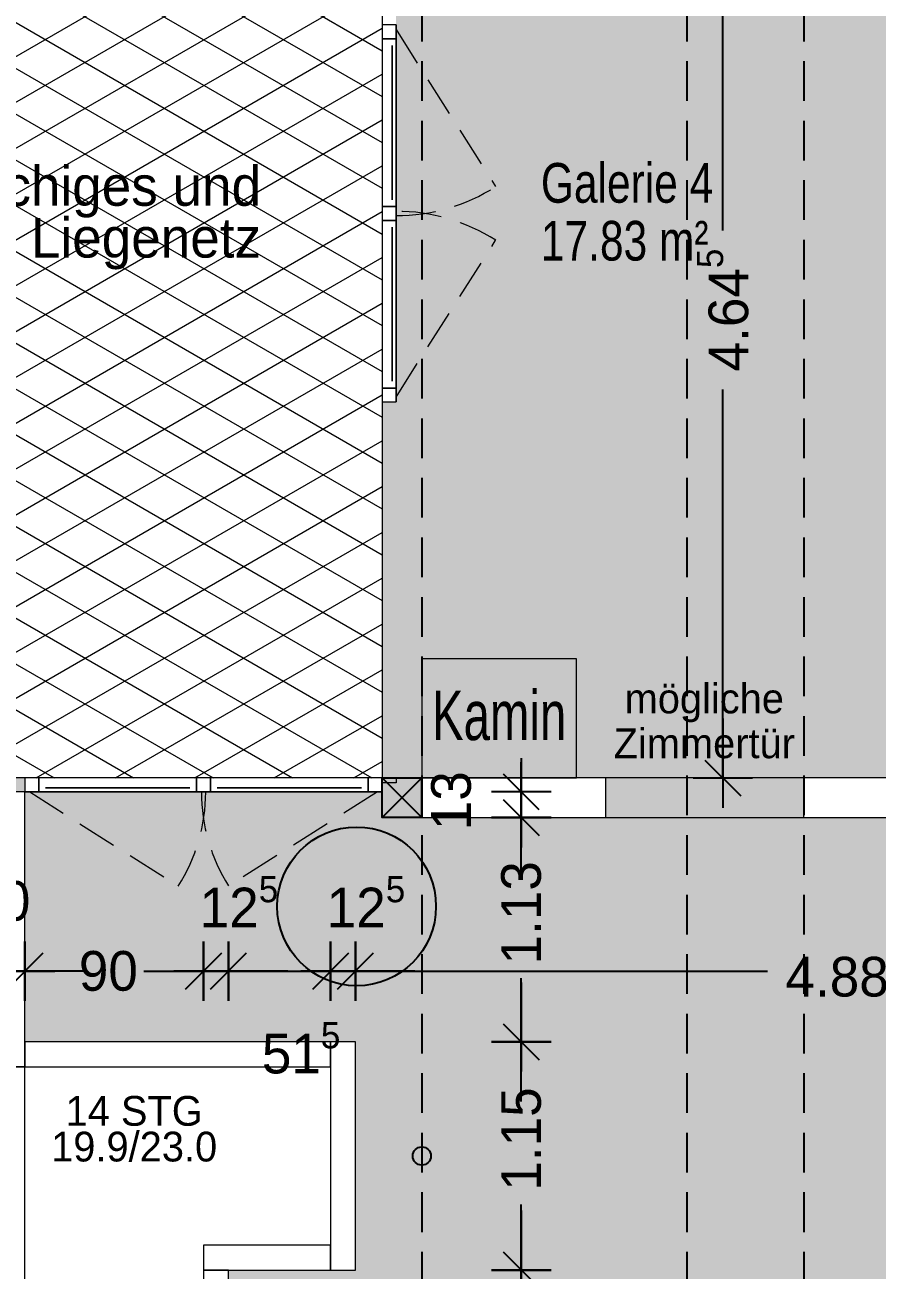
# Model space of a CAD drawing. Header units: metres. Extents: x 153 to 178.7, y 22.9 to 52.7.
# Drawn here: x 165.9 to 170.19, y 32.13 to 38.41 of the extents above; entities that cross this region are included whole.
import ezdxf

# ---------------------------------------------------------------- set-up
doc = ezdxf.new("R2010")
doc.units = ezdxf.units.M
doc.header["$XCLIPFRAME"] = 2
doc.header["$PDMODE"] = 65
for name, pattern in [('AUSGEZOGEN', [0]), ('PUNKT2_S9', [0.1, 0, -0.1]), ('VERDECKT2_S2', [0.27, 0.2, -0.07])]:
    doc.linetypes.add(name, pattern=pattern)
for name, color, linetype, lineweight in [('Allgemein01', 7, 'AUSGEZOGEN', 13), ('Allgemein03', 7, 'AUSGEZOGEN', 25), ('Fenster', 7, 'AUSGEZOGEN', 13), ('Fenster-Flügel', 7, 'VERDECKT2_S2', 13), ('Fensterbank', 7, 'AUSGEZOGEN', 13), ('Pfosten_ Stützen', 7, 'AUSGEZOGEN', 13), ('Raum', 250, 'AUSGEZOGEN', 13), ('Raumbezeichnung', 7, 'AUSGEZOGEN', 13), ('Sanitär', 7, 'AUSGEZOGEN', 25), ('Standard', 7, 'AUSGEZOGEN', 25), ('Text Allgemein', 7, 'AUSGEZOGEN', 13), ('Treppe', 7, 'AUSGEZOGEN', 13), ('Wand Holz nicht tragend', 7, 'AUSGEZOGEN', 13), ('Wand Holz tragend', 7, 'AUSGEZOGEN', 13), ('Wohnfläche-Rohbau', 7, 'AUSGEZOGEN', 13)]:
    doc.layers.add(name, color=color, linetype=linetype, lineweight=lineweight)
doc.styles.add('ARIAL', font='arial.ttf')
doc.styles.add('Posterama Text Light', font='')
doc.styles.get('Posterama Text Light').set_extended_font_data('Posterama Text Light')
doc.dimstyles.new('DIMSTYLE_18', dxfattribs={"dimtxt": 0.2, "dimasz": 0.3, "dimexe": 0, "dimexo": 1e-06, "dimgap": 0.1, "dimtad": 0, "dimrnd": 0.005, "dimzin": 4, "dimdsep": 46, "dimtxsty": 'Posterama Text Light', "dimblk1": 'ALL_ML_STRICH', "dimblk2": 'ALL_ML_STRICH', "dimsah": 1, "dimcen": 0, "dimse1": 1, "dimse2": 1, "dimclrd": 7, "dimclre": 7, "dimclrt": 7, "dimadec": 0, "dimazin": 0, "dimtfac": 1, "dimtdec": 0, "dimtix": 1, "dimtmove": 2, "dimatfit": 3, "dimfxl": 0, "dimtzin": 0, "dimlwd": 0, "dimlwe": 25, "dimarcsym": 0})
doc.dimstyles.new('DIMSTYLE_19', dxfattribs={"dimtxt": 0.2, "dimasz": 0.3, "dimexe": 0, "dimexo": 1e-06, "dimgap": 0.1, "dimtad": 0, "dimdec": 3, "dimrnd": 0.005, "dimzin": 4, "dimdsep": 46, "dimtxsty": 'Posterama Text Light', "dimblk1": 'ALL_ML_STRICH', "dimblk2": 'ALL_ML_STRICH', "dimsah": 1, "dimcen": 0, "dimse1": 1, "dimse2": 1, "dimclrd": 7, "dimclre": 7, "dimclrt": 7, "dimadec": 0, "dimazin": 0, "dimtfac": 1, "dimtdec": 0, "dimtix": 1, "dimtmove": 2, "dimatfit": 3, "dimfxl": 0, "dimtzin": 0, "dimlwd": 0, "dimlwe": 25, "dimarcsym": 0})
doc.dimstyles.new('DIMSTYLE_20', dxfattribs={"dimtxt": 0.2, "dimasz": 0.3, "dimexe": 0, "dimexo": 1e-06, "dimgap": 0.1, "dimtad": 2, "dimdec": 1, "dimlfac": 100, "dimrnd": 0.5, "dimzin": 4, "dimdsep": 46, "dimtxsty": 'Posterama Text Light', "dimblk1": 'ALL_ML_STRICH', "dimblk2": 'ALL_ML_STRICH', "dimsah": 1, "dimcen": 0, "dimse1": 1, "dimse2": 1, "dimclrd": 7, "dimclre": 7, "dimclrt": 7, "dimadec": 0, "dimazin": 0, "dimtfac": 1, "dimtdec": 0, "dimtix": 1, "dimtmove": 2, "dimatfit": 3, "dimfxl": 0, "dimtvp": 1.2, "dimtzin": 0, "dimlwd": 0, "dimlwe": 25, "dimarcsym": 0})
doc.dimstyles.new('DIMSTYLE_21', dxfattribs={"dimtxt": 0.2, "dimasz": 0.3, "dimexe": 0, "dimexo": 1e-06, "dimgap": 0.1, "dimtad": 2, "dimdec": 1, "dimlfac": 100, "dimrnd": 0.5, "dimzin": 4, "dimdsep": 46, "dimtxsty": 'Posterama Text Light', "dimblk1": 'ALL_ML_STRICH', "dimblk2": 'ALL_ML_STRICH', "dimsah": 1, "dimcen": 0, "dimse1": 1, "dimse2": 1, "dimclrd": 7, "dimclre": 7, "dimclrt": 7, "dimadec": 0, "dimazin": 0, "dimtfac": 1, "dimtdec": 0, "dimtix": 1, "dimtmove": 2, "dimatfit": 3, "dimfxl": 0, "dimtvp": 1.2, "dimtzin": 0, "dimlwd": 0, "dimlwe": 25, "dimarcsym": 0})
doc.dimstyles.new('DIMSTYLE_23', dxfattribs={"dimtxt": 0.2, "dimasz": 0.3, "dimexe": 0, "dimexo": 1e-06, "dimgap": 0.1, "dimtad": 0, "dimdec": 1, "dimlfac": 100, "dimrnd": 0.5, "dimzin": 4, "dimdsep": 46, "dimtxsty": 'Posterama Text Light', "dimblk1": 'ALL_ML_STRICH', "dimblk2": 'ALL_ML_STRICH', "dimsah": 1, "dimcen": 0, "dimse1": 1, "dimse2": 1, "dimclrd": 7, "dimclre": 7, "dimclrt": 7, "dimadec": 0, "dimazin": 0, "dimtfac": 1, "dimtdec": 0, "dimtix": 1, "dimtmove": 2, "dimatfit": 3, "dimfxl": 0, "dimtzin": 0, "dimlwd": 0, "dimlwe": 25, "dimarcsym": 0})
doc.dimstyles.new('DIMSTYLE_25', dxfattribs={"dimtxt": 0.2, "dimasz": 0.3, "dimexe": 0, "dimexo": 1e-06, "dimgap": 0.1, "dimtad": 0, "dimdec": 1, "dimlfac": 100, "dimrnd": 0.5, "dimzin": 4, "dimdsep": 46, "dimtxsty": 'Posterama Text Light', "dimblk1": 'ALL_ML_STRICH', "dimblk2": 'ALL_ML_STRICH', "dimsah": 1, "dimcen": 0, "dimse1": 1, "dimse2": 1, "dimclrd": 7, "dimclre": 7, "dimclrt": 7, "dimadec": 0, "dimazin": 0, "dimtfac": 1, "dimtdec": 0, "dimtix": 1, "dimtmove": 2, "dimatfit": 3, "dimfxl": 0, "dimtvp": 1.2, "dimtzin": 0, "dimlwd": 0, "dimlwe": 25, "dimarcsym": 0})
picture_1 = doc.add_image_def('image1.jpg', size_in_pixel=(256, 256))

# ---------------------------------------------------------------- blocks, each defined once
blk = doc.blocks.new('COMPLEXOBJECT_3')
at = {"layer": 'Standard', "linetype": 'AUSGEZOGEN', "lineweight": 25, "transparency": 33554687}
blk.add_hatch(color=31, dxfattribs=at).paths.add_polyline_path([(167.6978, 34.6148), (167.6978, 34.4148), (167.8978, 34.4148), (167.8978, 34.6148)])
at = {"layer": 'Standard', "color": 7, "linetype": 'AUSGEZOGEN', "lineweight": 25, "transparency": 33554687}
blk.add_lwpolyline([(167.6978, 34.6148), (167.8978, 34.6148), (167.8978, 34.4148), (167.6978, 34.4148), (167.6978, 34.6148)], close=True, dxfattribs=at)
blk = doc.blocks.new('COMPLEXOBJECT_18')
at = {"layer": 'Standard', "linetype": 'AUSGEZOGEN', "lineweight": 13, "transparency": 33554687}
blk.add_hatch(color=252, dxfattribs=at).paths.add_polyline_path([(168.8228, 34.6148), (168.8228, 34.4148), (169.8228, 34.4148), (169.8228, 34.6148)])
at = {"layer": 'Standard', "color": 252, "linetype": 'AUSGEZOGEN', "lineweight": 13, "transparency": 33554687}
blk.add_lwpolyline([(168.8228, 34.6148), (168.8228, 34.4148), (169.8228, 34.4148), (169.8228, 34.6148), (168.8228, 34.6148)], close=True, dxfattribs=at)
blk = doc.blocks.new('ALL_ML_STRICH')
at = {"color": 0, "linetype": 'ByBlock', "lineweight": -2}
for p, q in [((0, -0.5), (0, 0.5)), ((-0.3, -0.3), (0.3, 0.3)), ((-1, 0), (0.5, 0))]:
    blk.add_line(p, q, dxfattribs=at)
blk = doc.blocks.new('*D93')
at = {"layer": 'DEFPOINTS', "color": 7, "linetype": 'AUSGEZOGEN', "lineweight": 25, "transparency": 33554687}
for p in [(167.5628, 32.1348), (166.9228, 31.0552), (168.399, 31.0552)]:
    blk.add_point(p, dxfattribs=at)
at = {"layer": 'Standard', "color": 7, "linetype": 'AUSGEZOGEN', "lineweight": -2, "transparency": 33554687}
for p, q in [((168.399, 31.9606), (168.399, 32.1348)), ((168.399, 31.0552), (168.399, 31.3006))]:
    blk.add_line(p, q, dxfattribs=at)
at = {"layer": 'Standard', "color": 7, "linetype": 'AUSGEZOGEN', "lineweight": 25, "transparency": 33554687, "xscale": 0.3, "yscale": 0.3, "zscale": 0.3}
for p, rotation in [((168.399, 32.1348), 90), ((168.399, 31.0552), 270)]:
    blk.add_blockref('ALL_ML_STRICH', p, dxfattribs=dict(at, rotation=rotation))
at = {"layer": 'Standard', "color": 7, "linetype": 'AUSGEZOGEN', "lineweight": 25, "transparency": 33554687, "insert": (168.399, 31.6306), "char_height": 0.2, "width": 0.8, "attachment_point": 5, "rotation": 90, "style": 'Posterama Text Light'}
blk.add_mtext('\\A1;{\\A1;{1.08\\H0.132000;\\S^ ;}}', dxfattribs=at)
blk = doc.blocks.new('*D94')
at = {"layer": 'DEFPOINTS', "color": 7, "linetype": 'AUSGEZOGEN', "lineweight": 25, "transparency": 33554687}
for p in [(167.5628, 33.2848), (167.5628, 32.1348), (168.399, 32.1348)]:
    blk.add_point(p, dxfattribs=at)
at = {"layer": 'Standard', "color": 7, "linetype": 'AUSGEZOGEN', "lineweight": -2, "transparency": 33554687}
for p, q in [((168.399, 33.1254), (168.399, 33.2848)), ((168.399, 32.1348), (168.399, 32.4654))]:
    blk.add_line(p, q, dxfattribs=at)
at = {"layer": 'Standard', "color": 7, "linetype": 'AUSGEZOGEN', "lineweight": 25, "transparency": 33554687, "xscale": 0.3, "yscale": 0.3, "zscale": 0.3}
for p, rotation in [((168.399, 33.2848), 90), ((168.399, 32.1348), 270)]:
    blk.add_blockref('ALL_ML_STRICH', p, dxfattribs=dict(at, rotation=rotation))
at = {"layer": 'Standard', "color": 7, "linetype": 'AUSGEZOGEN', "lineweight": 25, "transparency": 33554687, "insert": (168.399, 32.7954), "char_height": 0.2, "width": 0.8, "attachment_point": 5, "rotation": 90, "style": 'Posterama Text Light'}
blk.add_mtext('\\A1;{\\A1;{1.15\\H0.132000;\\S^ ;}}', dxfattribs=at)
blk = doc.blocks.new('*D95')
at = {"layer": 'DEFPOINTS', "color": 7, "linetype": 'AUSGEZOGEN', "lineweight": 25, "transparency": 33554687}
for p in [(167.6978, 34.4148), (167.5628, 33.2848), (168.399, 33.2848)]:
    blk.add_point(p, dxfattribs=at)
at = {"layer": 'Standard', "color": 7, "linetype": 'AUSGEZOGEN', "lineweight": -2, "transparency": 33554687}
for p, q in [((168.399, 34.2654), (168.399, 34.4148)), ((168.399, 33.2848), (168.399, 33.6054))]:
    blk.add_line(p, q, dxfattribs=at)
at = {"layer": 'Standard', "color": 7, "linetype": 'AUSGEZOGEN', "lineweight": 25, "transparency": 33554687, "xscale": 0.3, "yscale": 0.3, "zscale": 0.3}
for p, rotation in [((168.399, 34.4148), 90), ((168.399, 33.2848), 270)]:
    blk.add_blockref('ALL_ML_STRICH', p, dxfattribs=dict(at, rotation=rotation))
at = {"layer": 'Standard', "color": 7, "linetype": 'AUSGEZOGEN', "lineweight": 25, "transparency": 33554687, "insert": (168.399, 33.9354), "char_height": 0.2, "width": 0.8, "attachment_point": 5, "rotation": 90, "style": 'Posterama Text Light'}
blk.add_mtext('\\A1;{\\A1;{1.13\\H0.132000;\\S^ ;}}', dxfattribs=at)
blk = doc.blocks.new('*D96')
at = {"layer": 'DEFPOINTS', "color": 7, "linetype": 'AUSGEZOGEN', "lineweight": 25, "transparency": 33554687}
for p in [(165.8978, 34.5448), (167.6978, 34.4148), (168.399, 34.4148)]:
    blk.add_point(p, dxfattribs=at)
at = {"layer": 'Standard', "color": 7, "linetype": 'AUSGEZOGEN', "lineweight": -2, "transparency": 33554687}
blk.add_line((168.399, 34.4148), (168.399, 34.5448), dxfattribs=at)
at = {"layer": 'Standard', "color": 7, "linetype": 'AUSGEZOGEN', "lineweight": 25, "transparency": 33554687, "xscale": 0.3, "yscale": 0.3, "zscale": 0.3}
for p, rotation in [((168.399, 34.4148), 270), ((168.399, 34.5448), 90)]:
    blk.add_blockref('ALL_ML_STRICH', p, dxfattribs=dict(at, rotation=rotation))
at = {"layer": 'Standard', "color": 7, "linetype": 'AUSGEZOGEN', "lineweight": 25, "transparency": 33554687, "insert": (168.0462, 34.5001), "char_height": 0.2, "width": 0.8, "attachment_point": 5, "rotation": 90, "style": 'Posterama Text Light'}
blk.add_mtext('\\A1;{\\A1;{13\\H0.132000;\\S^ ;}}', dxfattribs=at)
blk = doc.blocks.new('*D99')
at = {"layer": 'DEFPOINTS', "color": 7, "linetype": 'AUSGEZOGEN', "lineweight": 25, "transparency": 33554687}
for p in [(171.4228, 39.2598), (169.4146, 34.6148), (172.4478, 34.6148)]:
    blk.add_point(p, dxfattribs=at)
at = {"layer": 'Standard', "color": 7, "linetype": 'AUSGEZOGEN', "lineweight": -2, "transparency": 33554687}
for p, q in [((169.4146, 37.3729), (169.4146, 39.2598)), ((169.4146, 34.6148), (169.4146, 36.5729))]:
    blk.add_line(p, q, dxfattribs=at)
at = {"layer": 'Standard', "color": 7, "linetype": 'AUSGEZOGEN', "lineweight": 25, "transparency": 33554687, "xscale": 0.3, "yscale": 0.3, "zscale": 0.3}
for p, rotation in [((169.4146, 39.2598), 90), ((169.4146, 34.6148), 270)]:
    blk.add_blockref('ALL_ML_STRICH', p, dxfattribs=dict(at, rotation=rotation))
at = {"layer": 'Standard', "color": 7, "linetype": 'AUSGEZOGEN', "lineweight": 25, "transparency": 33554687, "insert": (169.4146, 36.9729), "char_height": 0.2, "width": 1, "attachment_point": 5, "rotation": 90, "style": 'Posterama Text Light'}
blk.add_mtext('\\A1;{\\A1;{4.64\\H0.132000;\\S5^ ;}}', dxfattribs=at)
blk = doc.blocks.new('*D170')
at = {"layer": 'DEFPOINTS', "color": 7, "linetype": 'AUSGEZOGEN', "lineweight": 25, "transparency": 33554687}
for p in [(165.6978, 33.6413), (165.6978, 33.2848), (165.8978, 33.2848)]:
    blk.add_point(p, dxfattribs=at)
at = {"layer": 'Standard', "color": 7, "linetype": 'AUSGEZOGEN', "lineweight": -2, "transparency": 33554687}
blk.add_line((165.6978, 33.6413), (165.8978, 33.6413), dxfattribs=at)
at = {"layer": 'Standard', "color": 7, "linetype": 'AUSGEZOGEN', "lineweight": 25, "transparency": 33554687, "xscale": 0.3, "yscale": 0.3, "zscale": 0.3, "rotation": 180}
blk.add_blockref('ALL_ML_STRICH', (165.6978, 33.6413), dxfattribs=at)
at = {"layer": 'Standard', "color": 7, "linetype": 'AUSGEZOGEN', "lineweight": 25, "transparency": 33554687, "xscale": 0.3, "yscale": 0.3, "zscale": 0.3}
blk.add_blockref('ALL_ML_STRICH', (165.8978, 33.6413), dxfattribs=at)
at = {"layer": 'Standard', "color": 7, "linetype": 'AUSGEZOGEN', "lineweight": 25, "transparency": 33554687, "insert": (165.7766, 33.9941), "char_height": 0.2, "width": 0.8, "attachment_point": 5, "style": 'Posterama Text Light'}
blk.add_mtext('\\A1;{\\A1;{20\\H0.132000;\\S^ ;}}', dxfattribs=at)
blk = doc.blocks.new('*D171')
at = {"layer": 'DEFPOINTS', "color": 7, "linetype": 'AUSGEZOGEN', "lineweight": 25, "transparency": 33554687}
for p in [(165.8978, 33.6413), (165.8978, 33.2848), (166.7978, 32.2598)]:
    blk.add_point(p, dxfattribs=at)
at = {"layer": 'Standard', "color": 7, "linetype": 'AUSGEZOGEN', "lineweight": -2, "transparency": 33554687}
for p, q in [((165.8978, 33.6413), (165.9883, 33.6413)), ((166.6483, 33.6413), (166.7978, 33.6413))]:
    blk.add_line(p, q, dxfattribs=at)
at = {"layer": 'Standard', "color": 7, "linetype": 'AUSGEZOGEN', "lineweight": 25, "transparency": 33554687, "xscale": 0.3, "yscale": 0.3, "zscale": 0.3, "rotation": 180}
blk.add_blockref('ALL_ML_STRICH', (165.8978, 33.6413), dxfattribs=at)
at = {"layer": 'Standard', "color": 7, "linetype": 'AUSGEZOGEN', "lineweight": 25, "transparency": 33554687, "xscale": 0.3, "yscale": 0.3, "zscale": 0.3}
blk.add_blockref('ALL_ML_STRICH', (166.7978, 33.6413), dxfattribs=at)
at = {"layer": 'Standard', "color": 7, "linetype": 'AUSGEZOGEN', "lineweight": 25, "transparency": 33554687, "insert": (166.3183, 33.6413), "char_height": 0.2, "width": 0.8, "attachment_point": 5, "style": 'Posterama Text Light'}
blk.add_mtext('\\A1;{\\A1;{90\\H0.132000;\\S^ ;}}', dxfattribs=at)
blk = doc.blocks.new('*D172')
at = {"layer": 'DEFPOINTS', "color": 7, "linetype": 'AUSGEZOGEN', "lineweight": 25, "transparency": 33554687}
for p in [(166.7978, 33.6413), (166.7978, 32.2598), (166.9228, 32.1348)]:
    blk.add_point(p, dxfattribs=at)
at = {"layer": 'Standard', "color": 7, "linetype": 'AUSGEZOGEN', "lineweight": -2, "transparency": 33554687}
blk.add_line((166.7978, 33.6413), (166.9228, 33.6413), dxfattribs=at)
at = {"layer": 'Standard', "color": 7, "linetype": 'AUSGEZOGEN', "lineweight": 25, "transparency": 33554687, "xscale": 0.3, "yscale": 0.3, "zscale": 0.3}
blk.add_blockref('ALL_ML_STRICH', (166.9228, 33.6413), dxfattribs=at)
at = {"layer": 'Standard', "color": 7, "linetype": 'AUSGEZOGEN', "lineweight": 25, "transparency": 33554687, "xscale": 0.3, "yscale": 0.3, "zscale": 0.3, "rotation": 180}
blk.add_blockref('ALL_ML_STRICH', (166.7978, 33.6413), dxfattribs=at)
at = {"layer": 'Standard', "color": 7, "linetype": 'AUSGEZOGEN', "lineweight": 25, "transparency": 33554687, "insert": (166.9764, 33.9913), "char_height": 0.2, "width": 0.8, "attachment_point": 5, "style": 'Posterama Text Light'}
blk.add_mtext('\\A1;{\\A1;{12\\H0.132000;\\S5^ ;}}', dxfattribs=at)
blk = doc.blocks.new('*D173')
at = {"layer": 'DEFPOINTS', "color": 7, "linetype": 'AUSGEZOGEN', "lineweight": 25, "transparency": 33554687}
for p in [(166.9228, 33.6413), (167.4378, 32.2598), (166.9228, 32.1348)]:
    blk.add_point(p, dxfattribs=at)
at = {"layer": 'Standard', "color": 7, "linetype": 'AUSGEZOGEN', "lineweight": -2, "transparency": 33554687}
blk.add_line((166.9228, 33.6413), (167.4378, 33.6413), dxfattribs=at)
at = {"layer": 'Standard', "color": 7, "linetype": 'AUSGEZOGEN', "lineweight": 25, "transparency": 33554687, "xscale": 0.3, "yscale": 0.3, "zscale": 0.3, "rotation": 180}
blk.add_blockref('ALL_ML_STRICH', (166.9228, 33.6413), dxfattribs=at)
at = {"layer": 'Standard', "color": 7, "linetype": 'AUSGEZOGEN', "lineweight": 25, "transparency": 33554687, "xscale": 0.3, "yscale": 0.3, "zscale": 0.3}
blk.add_blockref('ALL_ML_STRICH', (167.4378, 33.6413), dxfattribs=at)
at = {"layer": 'Standard', "color": 7, "linetype": 'AUSGEZOGEN', "lineweight": 25, "transparency": 33554687, "insert": (167.2895, 33.2536), "char_height": 0.2, "width": 0.8, "attachment_point": 5, "style": 'Posterama Text Light'}
blk.add_mtext('\\A1;{\\A1;{51\\H0.132000;\\S5^ ;}}', dxfattribs=at)
blk = doc.blocks.new('*D174')
at = {"layer": 'DEFPOINTS', "color": 7, "linetype": 'AUSGEZOGEN', "lineweight": 25, "transparency": 33554687}
for p in [(167.4378, 33.6413), (167.5628, 33.2848), (167.4378, 32.2598)]:
    blk.add_point(p, dxfattribs=at)
at = {"layer": 'Standard', "color": 7, "linetype": 'AUSGEZOGEN', "lineweight": -2, "transparency": 33554687}
blk.add_line((167.4378, 33.6413), (167.5628, 33.6413), dxfattribs=at)
at = {"layer": 'Standard', "color": 7, "linetype": 'AUSGEZOGEN', "lineweight": 25, "transparency": 33554687, "xscale": 0.3, "yscale": 0.3, "zscale": 0.3}
blk.add_blockref('ALL_ML_STRICH', (167.5628, 33.6413), dxfattribs=at)
at = {"layer": 'Standard', "color": 7, "linetype": 'AUSGEZOGEN', "lineweight": 25, "transparency": 33554687, "xscale": 0.3, "yscale": 0.3, "zscale": 0.3, "rotation": 180}
blk.add_blockref('ALL_ML_STRICH', (167.4378, 33.6413), dxfattribs=at)
at = {"layer": 'Standard', "color": 7, "linetype": 'AUSGEZOGEN', "lineweight": 25, "transparency": 33554687, "insert": (167.6164, 33.9913), "char_height": 0.2, "width": 0.8, "attachment_point": 5, "style": 'Posterama Text Light'}
blk.add_mtext('\\A1;{\\A1;{12\\H0.132000;\\S5^ ;}}', dxfattribs=at)
blk = doc.blocks.new('*D175')
at = {"layer": 'DEFPOINTS', "color": 7, "linetype": 'AUSGEZOGEN', "lineweight": 25, "transparency": 33554687}
for p in [(172.4478, 34.4148), (167.5628, 33.6413), (167.5628, 33.2848)]:
    blk.add_point(p, dxfattribs=at)
at = {"layer": 'Standard', "color": 7, "linetype": 'AUSGEZOGEN', "lineweight": -2, "transparency": 33554687}
for p, q in [((167.5628, 33.6413), (169.6395, 33.6413)), ((170.4395, 33.6413), (172.4478, 33.6413))]:
    blk.add_line(p, q, dxfattribs=at)
at = {"layer": 'Standard', "color": 7, "linetype": 'AUSGEZOGEN', "lineweight": 25, "transparency": 33554687, "xscale": 0.3, "yscale": 0.3, "zscale": 0.3, "rotation": 180}
blk.add_blockref('ALL_ML_STRICH', (167.5628, 33.6413), dxfattribs=at)
at = {"layer": 'Standard', "color": 7, "linetype": 'AUSGEZOGEN', "lineweight": 25, "transparency": 33554687, "xscale": 0.3, "yscale": 0.3, "zscale": 0.3}
blk.add_blockref('ALL_ML_STRICH', (172.4478, 33.6413), dxfattribs=at)
at = {"layer": 'Standard', "color": 7, "linetype": 'AUSGEZOGEN', "lineweight": 25, "transparency": 33554687, "insert": (170.0395, 33.6413), "char_height": 0.2, "width": 1, "attachment_point": 5, "style": 'Posterama Text Light'}
blk.add_mtext('\\A1;{\\A1;{4.88\\H0.132000;\\S5^ ;}}', dxfattribs=at)

msp = doc.modelspace()

# ---------------------------------------------------------------- hatches: boundary and pattern name
at = {"layer": 'Raum', "linetype": 'AUSGEZOGEN', "lineweight": 13, "transparency": 33554687}
msp.add_hatch(color=255, dxfattribs=at).paths.add_polyline_path([(171.4228, 39.0551), (171.4228, 39.2598), (169.7832, 39.2598), (169.7828, 40.2848), (167.7678, 40.2848), (167.7678, 34.6148), (172.4478, 34.6148), (172.4478, 39.0551)])
at = {"layer": 'Raum', "linetype": 'PUNKT2_S9', "lineweight": 13, "transparency": 33554687}
msp.add_hatch(color=255, dxfattribs=at).paths.add_polyline_path([(167.6978, 34.5448), (165.8978, 34.5448), (165.8978, 33.3148), (165.8978, 33.2848), (167.5628, 33.2848), (167.5628, 32.1348), (167.2541, 32.1348), (166.9228, 32.1348), (166.9228, 31.0552), (165.8978, 31.0552), (165.8978, 28.8319), (172.4478, 28.8319), (172.4478, 34.4148), (167.6978, 34.4148), (167.6978, 34.4348)])
at = {"layer": 'Standard', "linetype": 'AUSGEZOGEN', "lineweight": 13, "transparency": 33554687}
h = msp.add_hatch(dxfattribs=at)
h.set_pattern_fill('SCHRAFFUR_900', color=253, scale=0.1, style=0, pattern_type=2)
h.set_pattern_definition([(30, (0, 0), (-0.1, 0.17320508), []), (150, (0, 0), (-0.1, -0.17320508), [])])
h.paths.add_polyline_path([(163.8978, 34.6148), (167.6978, 34.6148), (167.6978, 40.2848), (163.8978, 40.2848)], flags=0)
at = {"layer": 'Standard', "linetype": 'AUSGEZOGEN', "lineweight": 13, "true_color": 0xd8d8d8, "transparency": 33554687}
msp.add_hatch(color=254, dxfattribs=at).paths.add_polyline_path([(167.8978, 34.6148), (168.6778, 34.6148), (168.6778, 35.2148), (167.8978, 35.2148)])
at = {"layer": 'Wand Holz tragend', "linetype": 'AUSGEZOGEN', "lineweight": 18, "transparency": 33554687}
for points in [[(167.7678, 34.5908), (167.7678, 36.5098), (167.6978, 36.5098), (167.6978, 34.5908)], [(165.6978, 34.5448), (165.8978, 34.5448), (165.8978, 34.6148), (165.6978, 34.6148)]]:
    msp.add_hatch(color=255, dxfattribs=at).paths.add_polyline_path(points)

# ---------------------------------------------------------------- linework, layer by layer
at = {"layer": 'Allgemein01', "color": 7, "linetype": 'VERDECKT2_S2', "lineweight": 25, "transparency": 33554687}
msp.add_line((167.8978, 49.0267), (167.8978, 26.6948), dxfattribs=at)
at = {"layer": 'Allgemein01', "color": 5, "linetype": 'VERDECKT2_S2', "lineweight": 25, "transparency": 33554687}
for p, q in [((169.2328, 49.0267), (169.2328, 26.6948)), ((169.8228, 49.0267), (169.8228, 26.6948))]:
    msp.add_line(p, q, dxfattribs=at)
at = {"layer": 'Allgemein03', "color": 7, "linetype": 'AUSGEZOGEN', "lineweight": 13, "transparency": 33554687}
msp.add_lwpolyline([(163.8978, 40.2848), (167.6978, 40.2848), (167.6978, 34.6148), (163.8978, 34.6148), (163.8978, 40.2848)], close=True, dxfattribs=at)
at = {"layer": 'Fenster', "transparency": 33554687}
for points in [[(167.6978, 38.4098), (167.6978, 38.3398), (167.7678, 38.3398), (167.7678, 38.4098), (167.6978, 38.4098)], [(167.6978, 37.4948), (167.7678, 37.4948), (167.7678, 38.3398), (167.6978, 38.3398), (167.6978, 37.4948)], [(167.6978, 37.4948), (167.6978, 37.4248), (167.7678, 37.4248), (167.7678, 37.4948), (167.6978, 37.4948)], [(167.7678, 37.4248), (167.6978, 37.4248), (167.6978, 36.5798), (167.7678, 36.5798), (167.7678, 37.4248)], [(167.6978, 36.5798), (167.6978, 36.5098), (167.7678, 36.5098), (167.7678, 36.5798), (167.6978, 36.5798)], [(165.9678, 34.6148), (165.8978, 34.6148), (165.8978, 34.5448), (165.9678, 34.5448), (165.9678, 34.6148)], [(166.7628, 34.5448), (166.7628, 34.6148), (165.9678, 34.6148), (165.9678, 34.5448), (166.7628, 34.5448)], [(166.8328, 34.6148), (166.7628, 34.6148), (166.7628, 34.5448), (166.8328, 34.5448), (166.8328, 34.6148)], [(166.8328, 34.6148), (166.8328, 34.5448), (167.6278, 34.5448), (167.6278, 34.6148), (166.8328, 34.6148)], [(167.6978, 34.6148), (167.6278, 34.6148), (167.6278, 34.5448), (167.6978, 34.5448), (167.6978, 34.6148)]]:
    msp.add_lwpolyline(points, close=True, dxfattribs=at)
at = {"layer": 'Fenster', "linetype": 'AUSGEZOGEN', "transparency": 33554687}
for points in [[(167.7478, 38.3058, 6.034), (167.7478, 37.5288, 6.034), (167.7478, 37.5288, 7.961), (167.7478, 38.3058, 7.961)], [(167.7478, 37.3908, 6.034), (167.7478, 36.6138, 6.034), (167.7478, 36.6138, 7.961), (167.7478, 37.3908, 7.961)], [(166.7288, 34.5648, 6.034), (166.0018, 34.5648, 6.034), (166.0018, 34.5648, 7.961), (166.7288, 34.5648, 7.961)], [(167.5938, 34.5648, 6.034), (166.8668, 34.5648, 6.034), (166.8668, 34.5648, 7.961), (167.5938, 34.5648, 7.961)]]:
    msp.add_3dface(points, dxfattribs=at)
at = {"layer": 'Fenster-Flügel', "transparency": 33554687}
for p, q in [((167.7678, 38.3858), (168.2698, 37.5947)), ((167.7678, 36.5338), (168.2698, 37.3249)), ((165.9218, 34.5448), (166.6707, 34.0695)), ((167.6738, 34.5448), (166.9248, 34.0695))]:
    msp.add_line(p, q, dxfattribs=at)
for centre, radius, start, end in [((167.7678, 38.3858), 0.937, 270, 302.4), ((167.7678, 36.5338), 0.937, 57.6, 90), ((165.9218, 34.5448), 0.887, 327.6, 0), ((167.6738, 34.5448), 0.887, 180, 212.4)]:
    msp.add_arc(centre, radius, start, end, dxfattribs=at)
at = {"layer": 'Fensterbank', "color": 7, "linetype": 'AUSGEZOGEN', "lineweight": 18, "transparency": 33554687}
for p, q in [((167.7678, 38.4098), (167.7678, 36.5098)), ((167.7678, 36.5098), (167.7678, 38.4098)), ((167.7678, 36.5098), (167.7678, 38.4098)), ((167.6978, 34.5448), (165.8978, 34.5448)), ((165.8978, 34.5448), (167.6978, 34.5448))]:
    msp.add_line(p, q, dxfattribs=at)
at = {"layer": 'Standard', "color": 7, "linetype": 'AUSGEZOGEN', "lineweight": 13, "transparency": 33554687}
msp.add_lwpolyline([(167.8978, 34.6148), (168.6778, 34.6148), (168.6778, 35.2148), (167.8978, 35.2148), (167.8978, 34.6148)], close=True, dxfattribs=at)
at = {"layer": 'Standard', "color": 7, "linetype": 'AUSGEZOGEN', "lineweight": 25, "transparency": 33554687}
msp.add_lwpolyline([(167.6978, 34.6148), (167.8978, 34.4148), (167.8978, 34.6148), (167.6978, 34.4148)], dxfattribs=at)
msp.add_circle((167.5692, 33.9677), 0.4, dxfattribs=at)
at = {"layer": 'Treppe', "color": 7, "linetype": 'AUSGEZOGEN', "lineweight": 25, "transparency": 33554687}
msp.add_circle((167.8978, 32.7098), 0.046, dxfattribs=at)

# ---------------------------------------------------------------- block references
at = {"layer": 'Standard', "color": 31, "linetype": 'AUSGEZOGEN', "lineweight": 25, "transparency": 33554687}
msp.add_blockref('COMPLEXOBJECT_3', (0, 0), dxfattribs=at)
at = {"layer": 'Standard', "color": 252, "linetype": 'AUSGEZOGEN', "lineweight": 13, "transparency": 33554687}
msp.add_blockref('COMPLEXOBJECT_18', (0, 0), dxfattribs=at)

# ---------------------------------------------------------------- texts
at = {"transparency": 33554687, "insert": (168.4979, 37.8441), "char_height": 0.2, "width": 0.054754, "attachment_point": 7, "style": 'ARIAL'}
msp.add_mtext('}\\P', dxfattribs=at)
at = {"layer": 'Pfosten_ Stützen', "color": 7, "linetype": 'AUSGEZOGEN', "lineweight": 13, "transparency": 33554687, "insert": (167.0878, 37.6983), "char_height": 0.2, "width": 2.681293, "attachment_point": 3, "line_spacing_factor": 0.783133, "style": 'ARIAL'}
msp.add_mtext('\\A1;{\\fPosterama Text Light|i0|b0;\\H0.200000;\\W1.000000;\\C7;Feinmaschiges und }\\P{\\fPosterama Text Light|i0|b0;\\H0.200000;\\W1.000000;\\C7;lauffestes Liegenetz}\\P', dxfattribs=at)
at = {"layer": 'Raumbezeichnung', "transparency": 33554687, "insert": (168.4979, 37.5109), "char_height": 0.2, "width": 1.002667, "attachment_point": 7, "style": 'Posterama Text Light'}
msp.add_mtext('\\A1;{\\fPosterama Text Light|i0|b0;\\H0.200000;\\W0.800000;\\C7;Galerie 4}\\P', dxfattribs=at)
at = {"layer": 'Sanitär', "color": 7, "linetype": 'AUSGEZOGEN', "lineweight": 13, "transparency": 33554687, "insert": (168.2873, 34.802), "char_height": 0.25, "width": 0.78869, "attachment_point": 8, "style": 'Posterama Text Light'}
msp.add_mtext('\\A1;{\\fPosterama Text Light|i0|b0;\\H0.250000;\\W0.714286;\\C7;Kamin}\\P', dxfattribs=at)
at = {"layer": 'Text Allgemein', "color": 8, "linetype": 'AUSGEZOGEN', "lineweight": 13, "transparency": 33554687, "insert": (169.3211, 35.0904), "char_height": 0.15, "width": 1.08099, "attachment_point": 2, "line_spacing_factor": 0.903614, "style": 'ARIAL'}
msp.add_mtext('\\A1;{\\fPosterama Text Light|i0|b0;\\H0.150000;\\W1.000000;\\C8;mögliche }\\P{\\fPosterama Text Light|i0|b0;\\H0.150000;\\W1.000000;\\C8;Zimmertür}\\P', dxfattribs=at)
at = {"layer": 'Wand Holz tragend', "color": 7, "linetype": 'AUSGEZOGEN', "lineweight": 25, "transparency": 33554687, "char_height": 0.15, "attachment_point": 8, "style": 'Posterama Text Light'}
for s, insert, width in [('\\A1;{\\fPosterama Text Light|i0|b0;\\H0.150000;\\W1.000000;\\C7;14 STG}\\P', (166.4483, 32.8601), 0.7125), ('\\A1;{\\fPosterama Text Light|i0|b0;\\H0.150000;\\W1.000000;\\C7;19.9/23.0}\\P', (166.4483, 32.6801), 0.9225)]:
    msp.add_mtext(s, dxfattribs=dict(at, insert=insert, width=width))
at = {"layer": 'Wohnfläche-Rohbau', "transparency": 33554687, "insert": (168.4979, 37.2193), "char_height": 0.2, "width": 0.904, "attachment_point": 7, "style": 'Posterama Text Light'}
msp.add_mtext('\\A1;{\\fPosterama Text Light|i0|b0;\\H0.200000;\\W0.800000;\\C7;17.83 m²}\\P', dxfattribs=at)

# ---------------------------------------------------------------- dimensions: what is measured, and where the dimension line sits
at = {"layer": 'Standard', "color": 7, "linetype": 'AUSGEZOGEN', "lineweight": 25, "transparency": 33554687}
for base, p1, p2, dimstyle, picture, middle in [((169.4146, 39.2598), (172.4478, 34.6148), (171.4228, 39.2598), 'DIMSTYLE_19', '*D99', (169.4146, 36.9729)), ((168.399, 34.5448), (167.6978, 34.4148), (165.8978, 34.5448), 'DIMSTYLE_20', '*D96', (168.0462, 34.5001)), ((168.399, 34.4148), (167.5628, 33.2848), (167.6978, 34.4148), 'DIMSTYLE_18', '*D95', (168.399, 33.9354)), ((168.399, 33.2848), (167.5628, 32.1348), (167.5628, 33.2848), 'DIMSTYLE_18', '*D94', (168.399, 32.7954)), ((168.399, 32.1348), (166.9228, 31.0552), (167.5628, 32.1348), 'DIMSTYLE_18', '*D93', (168.399, 31.6306))]:
    dim = msp.add_linear_dim(base=base, p1=p1, p2=p2, angle=90, dimstyle=dimstyle, override={"dimpost": '<>', "dimclrd": 7, "dimclre": 7, "dimclrt": 7, "dimlwd": 0, "dimlwe": 25}, dxfattribs=at)
    dim.commit()
    dim.dimension.update_dxf_attribs({"geometry": picture, "text_midpoint": middle, "dimtype": 160})
for base, p1, p2, dimstyle, picture, middle in [((172.4478, 33.6413), (167.5628, 33.2848), (172.4478, 34.4148), 'DIMSTYLE_19', '*D175', (170.0395, 33.6413)), ((165.8978, 33.6413), (165.6978, 33.2848), (165.8978, 33.2848), 'DIMSTYLE_21', '*D170', (165.7766, 33.9941)), ((166.9228, 33.6413), (166.7978, 32.2598), (166.9228, 32.1348), 'DIMSTYLE_21', '*D172', (166.9764, 33.9913)), ((167.5628, 33.6413), (167.4378, 32.2598), (167.5628, 33.2848), 'DIMSTYLE_21', '*D174', (167.6164, 33.9913)), ((166.7978, 33.6413), (165.8978, 33.2848), (166.7978, 32.2598), 'DIMSTYLE_23', '*D171', (166.3183, 33.6413)), ((167.4378, 33.6413), (166.9228, 32.1348), (167.4378, 32.2598), 'DIMSTYLE_25', '*D173', (167.2895, 33.2536))]:
    dim = msp.add_linear_dim(base=base, p1=p1, p2=p2, dimstyle=dimstyle, override={"dimpost": '<>', "dimclrd": 7, "dimclre": 7, "dimclrt": 7, "dimlwd": 0, "dimlwe": 25}, dxfattribs=at)
    dim.commit()
    dim.dimension.update_dxf_attribs({"geometry": picture, "text_midpoint": middle, "dimtype": 160})

# ---------------------------------------------------------------- pictures from other files: only their frames are drawn
at = {"layer": 'Wand Holz nicht tragend', "color": 1, "linetype": 'AUSGEZOGEN', "lineweight": 18, "transparency": 33554687}
image = msp.add_image(picture_1, insert=(167.6978, 34.4148), size_in_units=(2.56, 2.56), dxfattribs=at)
image.set_boundary_path([(-0.5, 255.5), (474.5, 255.5), (474.5, 235.5), (6.5, 235.5), (6.5, 237.9), (-0.5, 237.9), (-0.5, 255.5)])
image = msp.add_image(picture_1, insert=(165.6978, 34.5448), size_in_units=(2.56, 2.56), rotation=-90, dxfattribs=at)
image.set_boundary_path([(-0.5, 255.5), (138, 255.5), (138, 235.5), (-0.5, 235.5), (-0.5, 255.5)])
image = msp.add_image(picture_1, insert=(165.8978, 33.1598), size_in_units=(2.56, 2.56), dxfattribs=at)
image.set_boundary_path([(-0.5, 255.5), (153.5, 255.5), (153.5, 243), (-0.5, 243), (-0.5, 255.5)])
image = msp.add_image(picture_1, insert=(167.4378, 33.2848), size_in_units=(2.56, 2.56), rotation=-90, dxfattribs=at)
image.set_boundary_path([(-0.5, 255.5), (114.5, 255.5), (114.5, 243), (-0.5, 243), (-0.5, 255.5)])
image = msp.add_image(picture_1, insert=(165.6978, 33.1598), size_in_units=(2.56, 2.56), rotation=-90, dxfattribs=at)
image.set_boundary_path([(-0.5, 255.5), (432.286, 255.5), (432.286, 235.5), (-0.5, 235.5), (-0.5, 255.5)])
image = msp.add_image(picture_1, insert=(167.4378, 32.2598), size_in_units=(2.56, 2.56), rotation=-180, dxfattribs=at)
image.set_boundary_path([(-0.5, 255.5), (63.5, 255.5), (63.5, 243), (-0.5, 243), (-0.5, 255.5)])
image = msp.add_image(picture_1, insert=(166.7978, 32.1348), size_in_units=(2.56, 2.56), rotation=-90, dxfattribs=at)
image.set_boundary_path([(-0.5, 255.5), (107.46, 255.5), (107.46, 243), (-0.5, 243), (-0.5, 255.5)])

doc.saveas('drawing.dxf')
